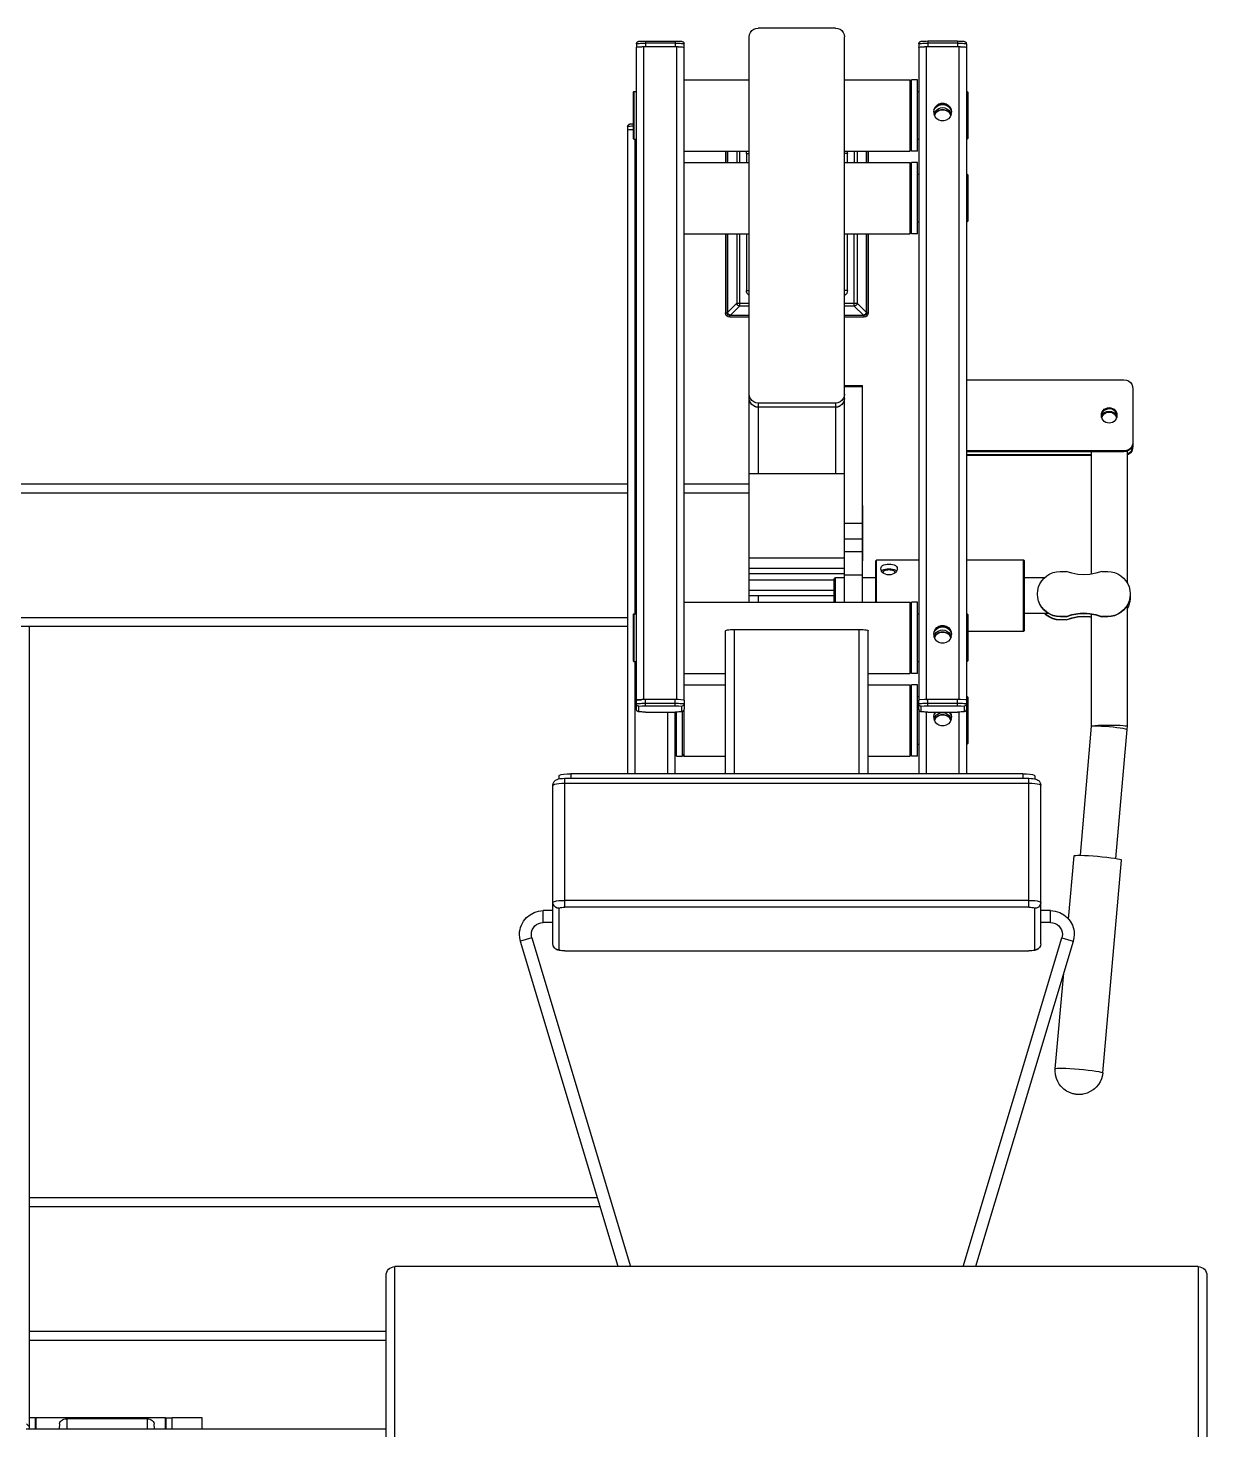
# Model space of a CAD drawing. Header units: millimetres. Extents: x 29224 to 62779, y 35576 to 54938.
# Drawn here: x 50189 to 50804, y 45287 to 46018 of the extents above; entities that cross this region are included whole.
import ezdxf

# ---------------------------------------------------------------- set-up
doc = ezdxf.new("R2010")
doc.units = ezdxf.units.MM

# ---------------------------------------------------------------- blocks, each defined once
blk = doc.blocks.new('A$C72363A16')
for points in [[(730.48, 930.94), (730.61, 931.9), (731, 932.84), (731.61, 933.62), (732.42, 934.24), (733.36, 934.61), (734.36, 934.74)], [(767.99, 934.74), (734.36, 934.74)], [(767.99, 934.74), (769, 934.61), (769.93, 934.24), (770.74, 933.62), (771.35, 932.84), (771.74, 931.9), (771.87, 930.94)], [(681.29, 926.35), (681.37, 926.4), (681.61, 926.46), (681.99, 926.51), (682.51, 926.54), (683.12, 926.56), (683.8, 926.59)], [(681.39, 927.86), (681.43, 928.12), (681.51, 928.33), (681.6, 928.49), (681.76, 928.64), (681.87, 928.75), (682.03, 928.83), (682.15, 928.88), (682.28, 928.9), (682.42, 928.96), (682.58, 928.98), (682.76, 928.98), (682.99, 929.01), (683.28, 929.04), (683.66, 929.06), (684.11, 929.09), (684.66, 929.09), (685.27, 929.09)], [(681.39, 927.86), (681.47, 927.92), (681.69, 927.97), (682.04, 928.02), (682.54, 928.05), (683.12, 928.1), (683.79, 928.12), (684.52, 928.12), (685.27, 928.12)], [(681.39, 927.86), (681.39, 926.43)], [(684.52, 926.59), (683.8, 926.59)], [(684.52, 926.59), (684.52, 642.73)], [(698.76, 926.59), (684.52, 926.59)], [(685.27, 929.09), (698.21, 929.09)], [(685.27, 929.09), (685.27, 926.59)], [(698.21, 928.12), (685.27, 928.12)], [(698.21, 929.09), (698.81, 929.09), (699.4, 929.09), (699.92, 929.06), (700.35, 929.04), (700.68, 929.01), (700.92, 928.98), (701.13, 928.93), (701.31, 928.88), (701.51, 928.8), (701.69, 928.7), (701.82, 928.57), (701.95, 928.38), (702.06, 928.12), (702.09, 927.86)], [(698.21, 929.09), (698.21, 926.59)], [(698.21, 928.12), (698.97, 928.12), (699.7, 928.12), (700.36, 928.1), (700.95, 928.05), (701.43, 928.02), (701.8, 927.97), (702.02, 927.92), (702.09, 927.86)], [(698.76, 926.59), (698.76, 642.73)], [(699.48, 926.59), (698.76, 926.59)], [(699.48, 926.59), (700.15, 926.56), (700.77, 926.54), (701.29, 926.51), (701.67, 926.46), (701.91, 926.4), (701.99, 926.35)], [(702.09, 923.96), (702.09, 927.86)], [(730.48, 685.18), (730.48, 930.94)], [(771.87, 685.18), (771.87, 930.94)], [(804.18, 927.86), (804.22, 928.15), (804.3, 928.36), (804.39, 928.49), (804.53, 928.64), (804.65, 928.75), (804.8, 928.83), (804.93, 928.88), (805.06, 928.93), (805.21, 928.96), (805.35, 928.98), (805.55, 929.01), (805.77, 929.04), (806.07, 929.04), (806.43, 929.06), (806.9, 929.09), (807.45, 929.09), (808.06, 929.11)], [(804.18, 927.86), (804.26, 927.92), (804.48, 927.97), (804.83, 928.02), (805.31, 928.07), (805.9, 928.1), (806.57, 928.12), (807.3, 928.12), (808.06, 928.15)], [(804.18, 927.86), (804.18, 926.35)], [(804.18, 926.35), (804.26, 926.4), (804.49, 926.46), (804.88, 926.51), (805.39, 926.54), (806, 926.56), (806.69, 926.59)], [(807.41, 926.59), (806.69, 926.59)], [(807.41, 926.59), (807.41, 642.73)], [(821.64, 926.59), (807.41, 926.59)], [(808.06, 929.11), (820.99, 929.11)], [(808.06, 929.11), (808.06, 926.59)], [(820.99, 928.15), (808.06, 928.15)], [(820.99, 929.11), (820.99, 926.59)], [(820.99, 929.11), (821.6, 929.09), (822.19, 929.09), (822.71, 929.06), (823.14, 929.04), (823.46, 929.01), (823.71, 928.98), (823.92, 928.93), (824.1, 928.9), (824.3, 928.8), (824.46, 928.7), (824.61, 928.57), (824.74, 928.38), (824.84, 928.12), (824.87, 927.86)], [(820.99, 928.15), (821.76, 928.12), (822.47, 928.12), (823.15, 928.1), (823.74, 928.07), (824.22, 928.02), (824.58, 927.97), (824.8, 927.92), (824.87, 927.86)], [(821.64, 926.59), (820.99, 926.59)], [(821.64, 926.59), (821.64, 642.73)], [(822.36, 926.59), (821.64, 926.59)], [(822.36, 926.59), (823.05, 926.56), (823.66, 926.54), (824.17, 926.51), (824.56, 926.46), (824.79, 926.4), (824.87, 926.35)], [(824.87, 927.86), (824.87, 926.35)], [(681.29, 926.35), (681.29, 640.1)], [(702.09, 926.33), (701.96, 926.38)], [(701.99, 926.35), (701.99, 642.5)], [(701.99, 923.9), (702.09, 923.96)], [(804.18, 926.35), (804.18, 642.5)], [(824.87, 926.35), (824.87, 642.5)], [(702.02, 912.29), (730.48, 912.29)], [(771.87, 912.29), (800.32, 912.29)], [(800.32, 912.29), (800.32, 881.25)], [(800.32, 912.29), (800.97, 911.64)], [(800.97, 881.25), (800.97, 912.29)], [(803.55, 912.29), (800.97, 912.29)], [(803.55, 881.25), (803.55, 912.29)], [(680.01, 906.8), (680.32, 907.11)], [(680.01, 906.8), (680.01, 886.74)], [(680.32, 907.11), (680.32, 886.43)], [(680.32, 907.11), (681.29, 907.11)], [(803.55, 907.11), (804.18, 907.11)], [(824.87, 907.11), (825.21, 907.11)], [(825.21, 907.11), (825.21, 886.43)], [(825.21, 907.11), (825.52, 906.8)], [(825.52, 906.8), (825.52, 886.74)], [(810.65, 898.2), (810.81, 899.3), (811.26, 900.29), (811.99, 901.12), (812.92, 901.72), (813.97, 902.03), (815.08, 902.03), (816.13, 901.72), (817.07, 901.12), (817.78, 900.29), (818.24, 899.3), (818.41, 898.2)], [(810.65, 898.2), (810.81, 897.11)], [(811.21, 898.36), (810.75, 897.47)], [(810.78, 898.96), (811.21, 899.76), (811.85, 900.47), (812.65, 901.01), (813.58, 901.35), (814.53, 901.46)], [(810.81, 899.11), (811.26, 900.13), (811.99, 900.96), (812.92, 901.56), (813.97, 901.87), (815.08, 901.87), (816.13, 901.56), (817.07, 900.96), (817.78, 900.13), (818.24, 899.11)], [(818.24, 897.11), (817.78, 896.12), (817.07, 895.29), (816.13, 894.69), (815.08, 894.37), (813.97, 894.37), (812.92, 894.69), (811.99, 895.29), (811.26, 896.12), (810.81, 897.11)], [(811.26, 897.58), (810.92, 896.85)], [(811.3, 897.45), (810.96, 896.77)], [(811.85, 899.09), (811.21, 898.36)], [(811.3, 897.63), (811.99, 898.41), (812.92, 899.01), (813.97, 899.32), (815.08, 899.32), (816.13, 899.01), (817.07, 898.41), (817.75, 897.63)], [(811.3, 897.45), (811.99, 898.25), (812.92, 898.83), (813.97, 899.14), (815.08, 899.14), (816.13, 898.83), (817.07, 898.25), (817.75, 897.45)], [(811.85, 899.09), (812.65, 899.66), (813.58, 900), (814.53, 900.13)], [(814.53, 901.46), (815.48, 901.35), (816.4, 901.01), (817.2, 900.47), (817.85, 899.74), (818.28, 898.93)], [(814.53, 900.13), (815.48, 900), (816.4, 899.66), (817.21, 899.09), (817.85, 898.33), (818.29, 897.47)], [(818.08, 896.77), (817.75, 897.45)], [(818.12, 896.85), (817.78, 897.58)], [(818.24, 897.11), (818.41, 898.2)], [(677.46, 890.44), (677.54, 890.47), (677.78, 890.52), (678.16, 890.57), (678.68, 890.6), (679.3, 890.62), (679.97, 890.65)], [(677.46, 890.44), (677.46, 610.49)], [(677.56, 891.93), (677.6, 892.19), (677.68, 892.42), (677.77, 892.55), (677.93, 892.71), (678.05, 892.81), (678.2, 892.89), (678.32, 892.94), (678.45, 892.99), (678.59, 893.02), (678.75, 893.05), (678.93, 893.07), (679.17, 893.07), (679.45, 893.1), (679.83, 893.12), (680.01, 893.12)], [(677.56, 891.93), (677.64, 891.98), (677.86, 892.03), (678.21, 892.08), (678.71, 892.11), (679.3, 892.16), (679.96, 892.19), (680.01, 892.19)], [(677.56, 891.93), (677.56, 890.49)], [(680.01, 886.72), (680.3, 886.43)], [(680.32, 886.4), (681.29, 886.4)], [(680.69, 886.4), (680.69, 680.03)], [(803.55, 886.4), (804.18, 886.4)], [(824.87, 886.4), (825.21, 886.4)], [(825.22, 886.43), (825.52, 886.72)], [(702.02, 881.25), (730.48, 881.25)], [(720.14, 881.25), (720.14, 876.35)], [(720.86, 881.25), (720.86, 876.35)], [(721.07, 876.35), (721.07, 881.25)], [(725, 881.25), (725, 876.35)], [(726.21, 881.25), (726.21, 876.35)], [(729.19, 880.16), (729.25, 880.72), (729.43, 881.25)], [(729.19, 880.16), (730.48, 880.16)], [(729.19, 880.16), (729.19, 876.35)], [(771.87, 881.25), (800.32, 881.25)], [(773.16, 880.16), (771.87, 880.16)], [(772.93, 881.25), (773.1, 880.72), (773.16, 880.16)], [(773.16, 876.35), (773.16, 880.16)], [(776.14, 881.25), (776.14, 876.35)], [(777.36, 881.25), (777.36, 876.35)], [(781.29, 881.25), (781.29, 876.35)], [(781.5, 881.25), (781.5, 876.35)], [(782.23, 881.25), (782.23, 876.35)], [(800.32, 881.25), (800.97, 881.87)], [(803.55, 881.25), (800.97, 881.25)], [(702.02, 876.35), (730.48, 876.35)], [(771.87, 876.35), (800.32, 876.35)], [(800.32, 876.35), (800.32, 845.31)], [(800.32, 876.35), (800.97, 875.7)], [(800.97, 845.31), (800.97, 876.35)], [(803.55, 876.35), (800.97, 876.35)], [(803.55, 845.31), (803.55, 876.35)], [(803.55, 871.17), (804.18, 871.17)], [(824.87, 871.17), (825.21, 871.17)], [(825.21, 871.17), (825.52, 870.86)], [(825.21, 871.17), (825.21, 850.49)], [(825.52, 870.86), (825.52, 850.81)], [(803.55, 850.47), (804.18, 850.47)], [(824.87, 850.47), (825.21, 850.47)], [(825.22, 850.49), (825.52, 850.78)], [(702.02, 845.31), (730.48, 845.31)], [(720.14, 845.31), (720.14, 810.88)], [(720.86, 845.31), (720.86, 810.88)], [(721.07, 811.17), (721.07, 845.31)], [(725, 845.31), (725, 815.1)], [(726.21, 845.31), (726.21, 813.88)], [(729.19, 845.31), (729.19, 820.68)], [(771.87, 845.31), (800.32, 845.31)], [(773.16, 820.68), (773.16, 845.31)], [(776.14, 813.88), (776.14, 845.31)], [(777.36, 845.31), (777.36, 815.1)], [(781.29, 845.31), (781.29, 811.17)], [(781.5, 845.31), (781.5, 810.88)], [(782.23, 845.31), (782.23, 810.88)], [(800.32, 845.31), (800.97, 845.94)], [(803.55, 845.31), (800.97, 845.31)], [(730.48, 818.44), (729.94, 818.84), (729.54, 819.37), (729.28, 819.99), (729.19, 820.68)], [(729.19, 820.68), (730.48, 820.68)], [(773.16, 820.68), (773.07, 819.99), (772.82, 819.37), (772.41, 818.84), (771.87, 818.44)], [(773.16, 820.68), (771.87, 820.68)], [(721.99, 809.04), (721.27, 809.18), (720.68, 809.58), (720.28, 810.17), (720.13, 810.88)], [(720.14, 810.88), (720.13, 810.88)], [(720.14, 810.88), (720.86, 810.88)], [(721.99, 809.74), (721.55, 809.83), (721.19, 810.08), (720.95, 810.44), (720.86, 810.88)], [(725, 815.1), (721.07, 811.17)], [(722.28, 809.95), (721.89, 810.02), (721.55, 810.18), (721.29, 810.44), (721.13, 810.78), (721.07, 811.17)], [(726.21, 813.88), (722.28, 809.95)], [(725, 815.1), (730.48, 815.1)], [(726.21, 813.88), (725.86, 813.98), (725.55, 814.17), (725.27, 814.43), (725.09, 814.76), (725, 815.1)], [(730.48, 813.88), (726.21, 813.88)], [(771.87, 815.1), (777.36, 815.1)], [(776.14, 813.88), (771.87, 813.88)], [(777.36, 815.1), (777.33, 814.92), (777.26, 814.76), (777.19, 814.58), (777.08, 814.43), (776.95, 814.3), (776.81, 814.17), (776.65, 814.06), (776.5, 813.98), (776.31, 813.93), (776.14, 813.88)], [(780.08, 809.95), (776.14, 813.88)], [(781.29, 811.17), (777.36, 815.1)], [(781.29, 811.17), (781.22, 810.78), (781.05, 810.44), (780.79, 810.18), (780.47, 810.02), (780.08, 809.95)], [(781.5, 810.88), (781.41, 810.44), (781.16, 810.08), (780.8, 809.83), (780.35, 809.74)], [(782.23, 810.88), (782.08, 810.17), (781.68, 809.58), (781.08, 809.18), (780.35, 809.04)], [(781.5, 810.88), (782.23, 810.88)], [(730.48, 809.74), (721.99, 809.74)], [(721.99, 809.04), (721.99, 809.74)], [(730.48, 809.04), (721.99, 809.04)], [(722.28, 809.95), (730.48, 809.95)], [(771.87, 809.95), (780.08, 809.95)], [(780.35, 809.74), (771.87, 809.74)], [(780.35, 809.04), (771.87, 809.04)], [(780.35, 809.04), (780.35, 809.74)], [(824.87, 781.82), (893.41, 781.82)], [(893.41, 781.82), (894.43, 781.69), (895.36, 781.3), (896.17, 780.68), (896.78, 779.87), (897.17, 778.93), (897.3, 777.94)], [(734.36, 771.69), (733.36, 771.82), (732.42, 772.21), (731.61, 772.81), (731, 773.62), (730.61, 774.53), (730.48, 775.52)], [(771.87, 775.52), (771.74, 774.53), (771.35, 773.62), (770.74, 772.81), (769.93, 772.21), (769, 771.82), (767.99, 771.69)], [(771.87, 779.3), (779.63, 779.3)], [(771.87, 778.93), (779.63, 778.93)], [(779.63, 685.18), (779.63, 779.3)], [(897.3, 777.94), (897.3, 754.74)], [(730.61, 772.79), (730.48, 773.7)], [(730.68, 772.6), (730.61, 772.79)], [(734.36, 769.9), (733.36, 770.03), (732.42, 770.42), (731.61, 771.01), (731, 771.82), (730.61, 772.73)], [(731.08, 771.72), (730.97, 771.87)], [(731.69, 770.96), (731.56, 771.09)], [(734.37, 769.87), (733.5, 769.97), (732.68, 770.26), (732.38, 770.44)], [(767.99, 771.69), (734.36, 771.69)], [(734.36, 771.69), (734.37, 741.12)], [(767.98, 769.87), (734.37, 769.87)], [(767.99, 771.69), (767.98, 741.12)], [(769.67, 770.26), (768.84, 769.97), (767.98, 769.87)], [(771.87, 773.72), (771.74, 772.73), (771.35, 771.82), (770.74, 771.01), (769.93, 770.42), (769, 770.03), (767.99, 769.9)], [(769.97, 770.44), (769.67, 770.26)], [(770.79, 771.09), (770.66, 770.96)], [(771.38, 771.87), (771.26, 771.72)], [(771.74, 772.79), (771.68, 772.6)], [(883.58, 766.15), (883.64, 767.08), (883.9, 767.81), (884.31, 768.44), (884.84, 768.98), (885.48, 769.37), (886.21, 769.63), (886.96, 769.71), (887.71, 769.63), (888.44, 769.37), (889.07, 768.98), (889.61, 768.44), (890.01, 767.81), (890.27, 767.08), (890.32, 766.15)], [(883.59, 766.04), (883.72, 766.87), (884.2, 767.84), (884.96, 768.62), (885.91, 769.09), (886.95, 769.27), (887.99, 769.11), (888.94, 768.62), (889.7, 767.84), (890.19, 766.87), (890.32, 766.04)], [(883.64, 766.72), (883.9, 767.45), (884.31, 768.1), (884.84, 768.62), (885.48, 769.04), (886.21, 769.27), (886.96, 769.37), (887.71, 769.27), (888.44, 769.04), (889.07, 768.62), (889.61, 768.1), (890.01, 767.45), (890.27, 766.72)], [(883.9, 766.17), (884.31, 766.82), (884.84, 767.37), (885.48, 767.76), (886.21, 768.02), (886.96, 768.1), (887.71, 768.02), (888.44, 767.76), (889.07, 767.37), (889.61, 766.82), (890.01, 766.17)], [(884.2, 766.82), (884.96, 767.55), (885.91, 768.02), (886.95, 768.18), (887.99, 768.02), (888.94, 767.55), (889.7, 766.82)], [(890.35, 766.33), (890.27, 765.57), (890.01, 764.87), (889.61, 764.22), (889.07, 763.7), (888.44, 763.28), (887.71, 763.05), (886.96, 762.94), (886.21, 763.05), (885.48, 763.28), (884.84, 763.7), (884.31, 764.22), (883.9, 764.87), (883.64, 765.57), (883.57, 766.33)], [(883.9, 766.17), (883.67, 765.52)], [(883.72, 765.89), (883.67, 765.52)], [(884.2, 766.82), (883.72, 765.89)], [(883.9, 765.83), (883.74, 765.34)], [(883.9, 765.83), (884.31, 766.46), (884.84, 767.01), (885.48, 767.4), (886.21, 767.66), (886.96, 767.73), (887.71, 767.66), (888.44, 767.4), (889.07, 767.01), (889.61, 766.46), (890.01, 765.83)], [(890.19, 765.89), (889.7, 766.82)], [(890.25, 765.52), (890.01, 766.17)], [(890.18, 765.34), (890.01, 765.83)], [(890.25, 765.52), (890.19, 765.89)], [(893.41, 750.86), (824.87, 750.86)], [(893.41, 750.49), (824.87, 750.49)], [(879.19, 750.49), (879.19, 697.27)], [(897.17, 753.72), (896.78, 752.79), (896.17, 751.98), (895.36, 751.38), (894.43, 750.99), (893.41, 750.86)], [(897.17, 753.36), (896.78, 752.42), (896.17, 751.64), (895.36, 751.01), (894.43, 750.62), (893.41, 750.49)], [(893.41, 750.86), (893.41, 750.49)], [(897.17, 752.11), (896.78, 751.17), (896.17, 750.36), (895.36, 749.74), (894.73, 749.48)], [(897.17, 751.74), (896.78, 750.81), (896.17, 750), (895.36, 749.37), (894.73, 749.11)], [(894.73, 750.75), (894.73, 693.7)], [(897.3, 754.74), (897.17, 753.36)], [(897.3, 753.1), (897.17, 751.74)], [(897.3, 754.37), (897.3, 753.1)], [(879.19, 749.22), (824.87, 749.22)], [(879.19, 748.88), (824.87, 748.88)], [(730.48, 741.12), (771.87, 741.12)], [(225.22, 732.71), (677.46, 732.71)], [(253.05, 736.59), (677.46, 736.59)], [(701.99, 736.59), (730.48, 736.59)], [(701.99, 732.71), (730.48, 732.71)], [(779.84, 727.21), (779.63, 727.21)], [(779.84, 726.43), (779.63, 726.43)], [(779.84, 703.15), (779.84, 727.21)], [(771.87, 719.43), (779.63, 719.43)], [(779.63, 716.93), (779.84, 716.93)], [(779.63, 715.21), (779.84, 715.21)], [(771.87, 712.68), (779.63, 712.68)], [(771.87, 707.16), (779.63, 707.16)], [(771.87, 704.19), (730.48, 704.19)], [(779.63, 703.15), (779.84, 703.15)], [(785.83, 703.44), (785.43, 703.05)], [(785.43, 685.18), (785.43, 703.05)], [(804.18, 703.44), (785.83, 703.44)], [(785.83, 685.18), (785.83, 703.44)], [(787.68, 699.63), (787.77, 700.13), (788.03, 700.6), (788.46, 700.99), (789.01, 701.28), (789.69, 701.48), (790.45, 701.61), (791.24, 701.67)], [(791.24, 701.67), (792.03, 701.61), (792.78, 701.48), (793.46, 701.28), (794.02, 700.99), (794.44, 700.6), (794.71, 700.13), (794.8, 699.63)], [(849.69, 703.44), (824.87, 703.44)], [(849.69, 672.4), (849.69, 703.44)], [(850.09, 703.05), (849.69, 703.44)], [(850.09, 672.81), (850.09, 703.05)], [(771.87, 699.69), (730.48, 699.69)], [(771.87, 697.4), (730.48, 697.4)], [(767.32, 695.05), (767.37, 695.29), (767.5, 695.49), (767.71, 695.63), (767.95, 695.68)], [(767.32, 685.18), (767.32, 695)], [(771.87, 695.68), (767.95, 695.68)], [(767.95, 685.18), (767.95, 695.68)], [(771.87, 696.93), (779.63, 696.93)], [(785.43, 695.68), (779.63, 695.68)], [(788.03, 698.57), (787.77, 699.11), (787.68, 699.63)], [(788.02, 698.59), (788.03, 698.65), (788.46, 699.01), (789.01, 699.3), (789.69, 699.48), (790.45, 699.61), (791.24, 699.63)], [(791.24, 697.01), (790.45, 697.06), (789.69, 697.29), (789.01, 697.63), (788.46, 698.05), (788.03, 698.57)], [(788.53, 697.99), (788.54, 698.02), (788.7, 698.36), (788.94, 698.62), (789.3, 698.85), (789.73, 699.04), (790.21, 699.17), (790.71, 699.24), (791.24, 699.27)], [(791.24, 699.63), (792.03, 699.61), (792.78, 699.48), (793.46, 699.3), (794.02, 699.01), (794.44, 698.65), (794.46, 698.59)], [(791.24, 699.27), (791.76, 699.24), (792.26, 699.17), (792.75, 699.04), (793.18, 698.85), (793.53, 698.62), (793.79, 698.36), (793.94, 698.02), (793.94, 697.99)], [(794.44, 698.57), (794.02, 698.05), (793.46, 697.63), (792.78, 697.29), (792.03, 697.06), (791.24, 697.01)], [(794.8, 699.63), (794.71, 699.11), (794.46, 698.59)], [(858.75, 695.68), (850.09, 695.68)], [(855.79, 688.7), (855.92, 690.23), (856.27, 691.72), (856.86, 693.15), (857.67, 694.45), (858.67, 695.62), (859.84, 696.61), (861.16, 697.42), (862.58, 698.02), (864.07, 698.36), (865.61, 698.49)], [(865.61, 698.49), (868.2, 698.49)], [(883.72, 698.49), (881.21, 697.66), (878.61, 697.16), (875.96, 696.98), (873.32, 697.16), (870.71, 697.66), (868.2, 698.49)], [(883.72, 698.49), (886.31, 698.49)], [(886.31, 698.49), (887.85, 698.36), (889.35, 698.02), (890.77, 697.42), (892.08, 696.61), (893.25, 695.62), (894.26, 694.45), (895.06, 693.15), (895.65, 691.72), (896.01, 690.23), (896.13, 688.7)], [(767.32, 694.63), (730.48, 694.63)], [(767.32, 690.13), (730.48, 690.13)], [(702.02, 685.18), (800.32, 685.18)], [(767.32, 687.81), (730.48, 687.81)], [(734.37, 687.81), (734.37, 685.18)], [(800.32, 685.18), (800.32, 654.14)], [(800.32, 685.18), (800.97, 684.56)], [(800.97, 654.14), (800.97, 685.18)], [(803.55, 685.18), (800.97, 685.18)], [(803.55, 654.14), (803.55, 685.18)], [(855.92, 687.03), (855.79, 688.7)], [(856.27, 685.52), (855.92, 687.16)], [(856.86, 684.11), (856.27, 685.68)], [(857.67, 682.81), (856.86, 684.24)], [(865.61, 678.91), (864.07, 679.01), (862.58, 679.37), (861.16, 679.97), (859.84, 680.78), (858.67, 681.77), (857.67, 682.94)], [(865.61, 678.78), (864.07, 678.88), (862.58, 679.24), (861.16, 679.84), (859.84, 680.62), (858.67, 681.64), (857.67, 682.81)], [(894.26, 682.94), (893.25, 681.77), (892.08, 680.78), (890.77, 679.97), (889.35, 679.37), (887.85, 679.01), (886.31, 678.91)], [(894.26, 682.81), (893.25, 681.64), (892.08, 680.62), (890.77, 679.84), (889.35, 679.24), (887.85, 678.88), (886.31, 678.78)], [(895.06, 684.24), (894.26, 682.81)], [(894.73, 683.57), (894.73, 631.15)], [(895.3, 683.36), (894.73, 682.13)], [(895.65, 685.68), (895.06, 684.11)], [(895.83, 684.9), (895.3, 683.23)], [(896.01, 687.16), (895.65, 685.52)], [(896.09, 686.48), (895.83, 684.77)], [(896.13, 688.7), (896.01, 687.03)], [(896.09, 688.12), (896.13, 687.29)], [(896.13, 687.29), (896.09, 686.35)], [(225.22, 678.39), (677.46, 678.39)], [(680.01, 679.71), (680.32, 680.03)], [(680.01, 679.71), (680.01, 659.66)], [(680.32, 680.03), (680.32, 659.35)], [(680.32, 680.03), (681.29, 680.03)], [(803.55, 680.03), (804.18, 680.03)], [(824.87, 680.03), (825.21, 680.03)], [(825.21, 680.03), (825.21, 659.35)], [(825.21, 680.03), (825.52, 679.71)], [(825.52, 679.71), (825.52, 659.66)], [(860.61, 680.16), (850.09, 680.16)], [(865.61, 677.37), (864, 677.5), (862.43, 677.89), (860.95, 678.54), (859.58, 679.43), (858.79, 680.16)], [(865.61, 677.5), (864, 677.63), (862.43, 678.02), (860.95, 678.67), (859.58, 679.56), (858.93, 680.16)], [(868.2, 678.91), (865.61, 678.91)], [(865.61, 678.91), (865.61, 678.78)], [(868.2, 678.78), (865.61, 678.78)], [(868.2, 677.5), (865.61, 677.5)], [(865.61, 677.37), (865.61, 677.5)], [(868.2, 677.37), (865.61, 677.37)], [(868.2, 678.91), (870.71, 679.74), (873.32, 680.23), (875.96, 680.42), (878.61, 680.23), (881.21, 679.74), (883.72, 678.91)], [(868.2, 678.78), (870.71, 679.61), (873.32, 680.1), (875.96, 680.26), (878.61, 680.1), (881.21, 679.61), (883.72, 678.78)], [(868.2, 677.5), (870.71, 678.33), (873.32, 678.83), (875.96, 679.01), (878.61, 678.83), (879.19, 678.72)], [(868.2, 678.78), (868.2, 678.91)], [(868.2, 677.37), (870.71, 678.2), (873.32, 678.7), (875.96, 678.88), (878.61, 678.7), (879.19, 678.59)], [(868.2, 677.37), (868.2, 677.5)], [(875.32, 680.16), (874.33, 680.16)], [(875.39, 680.23), (875.32, 680.18)], [(879.19, 680), (879.19, 631.15)], [(886.31, 678.91), (883.72, 678.91)], [(883.72, 678.78), (883.72, 678.91)], [(886.31, 678.78), (883.72, 678.78)], [(886.31, 678.91), (886.31, 678.78)], [(677.46, 674.51), (253.15, 674.51)], [(417.47, 330.45), (417.47, 674.51)], [(720.12, 672.6), (720.21, 672.76), (720.51, 672.89), (720.96, 673.02), (721.57, 673.12), (722.32, 673.2), (723.14, 673.25), (724.01, 673.28)], [(720.12, 610.49), (720.12, 672.6)], [(724.01, 673.28), (778.31, 673.28)], [(724.01, 610.49), (724.01, 673.28)], [(778.31, 610.49), (778.31, 673.28)], [(778.31, 673.28), (779.18, 673.25), (780, 673.2), (780.74, 673.12), (781.35, 673.02), (781.81, 672.89), (782.09, 672.76), (782.2, 672.6)], [(782.2, 610.49), (782.2, 672.6)], [(810.65, 671.12), (810.81, 672.21), (811.26, 673.2), (811.99, 674.04), (812.92, 674.63), (813.97, 674.95), (815.08, 674.95), (816.13, 674.63), (817.07, 674.04), (817.78, 673.2), (818.24, 672.21), (818.41, 671.12)], [(810.65, 671.12), (810.81, 670.03)], [(810.75, 670.39), (811.21, 671.25), (811.85, 672.01), (812.65, 672.55), (813.58, 672.92), (814.53, 673.02)], [(810.78, 671.85), (811.21, 672.66), (811.85, 673.36), (812.65, 673.91), (813.58, 674.24), (814.53, 674.35)], [(810.81, 672.03), (811.26, 673.05), (811.99, 673.85), (812.92, 674.45), (813.97, 674.77), (815.08, 674.77), (816.13, 674.45), (817.07, 673.85), (817.78, 673.05), (818.24, 672.03)], [(811.26, 670.49), (810.92, 669.77)], [(811.3, 670.55), (811.99, 671.33), (812.92, 671.93), (813.97, 672.24), (815.08, 672.24), (816.13, 671.93), (817.07, 671.33), (817.75, 670.55)], [(811.3, 670.36), (811.99, 671.15), (812.92, 671.74), (813.97, 672.06), (815.08, 672.06), (816.13, 671.74), (817.07, 671.15), (817.75, 670.36)], [(814.53, 674.35), (815.48, 674.24), (816.4, 673.91), (817.2, 673.36), (817.85, 672.66), (818.28, 671.85)], [(814.53, 673.02), (815.48, 672.92), (816.4, 672.55), (817.21, 671.98), (817.85, 671.25)], [(818.12, 669.77), (817.78, 670.49)], [(818.29, 670.36), (817.85, 671.25)], [(818.24, 670.03), (818.41, 671.12)], [(849.69, 672.4), (825.52, 672.4)], [(850.09, 672.81), (849.69, 672.4)], [(818.24, 670.03), (817.78, 669.01), (817.07, 668.18), (816.13, 667.6), (815.08, 667.29), (813.97, 667.29), (812.92, 667.6), (811.99, 668.18), (811.26, 669.01), (810.81, 670.03)], [(811.3, 670.36), (810.96, 669.66)], [(818.08, 669.66), (817.75, 670.36)], [(680.01, 659.63), (680.3, 659.32)], [(680.32, 659.32), (681.29, 659.32)], [(680.69, 659.32), (680.69, 610.49)], [(803.55, 659.32), (804.18, 659.32)], [(824.87, 659.32), (825.21, 659.32)], [(825.22, 659.32), (825.52, 659.63)], [(702.02, 654.14), (720.12, 654.14)], [(782.2, 654.14), (800.32, 654.14)], [(800.32, 654.14), (800.97, 654.79)], [(803.55, 654.14), (800.97, 654.14)], [(702.02, 649.24), (720.12, 649.24)], [(782.2, 649.24), (800.32, 649.24)], [(800.32, 649.24), (800.32, 618.2)], [(800.32, 649.24), (800.97, 648.62)], [(800.97, 618.2), (800.97, 649.24)], [(803.55, 649.24), (800.97, 649.24)], [(803.55, 618.2), (803.55, 649.24)], [(681.61, 642.6), (681.29, 642.5)], [(681.29, 640.1), (681.39, 640.05)], [(681.39, 642.45), (681.5, 642.5), (681.78, 642.58), (682.24, 642.63), (682.85, 642.66), (683.59, 642.68)], [(681.39, 638.57), (681.39, 642.45)], [(681.39, 640.91), (681.47, 640.96), (681.69, 641.01), (682.04, 641.04), (682.54, 641.09), (683.12, 641.12), (683.79, 641.15), (684.52, 641.17), (685.27, 641.17)], [(682.43, 639.87), (682.16, 639.9), (681.91, 640), (681.69, 640.18), (681.53, 640.39), (681.43, 640.62), (681.39, 640.91)], [(683.8, 642.73), (681.61, 642.6)], [(682.43, 639.87), (683.7, 640.03)], [(683.7, 640.03), (683.77, 640.03)], [(683.77, 640.03), (685.27, 640.08)], [(684.52, 642.73), (683.8, 642.73)], [(698.76, 642.73), (684.52, 642.73)], [(685.27, 640.08), (685.27, 642.73)], [(685.27, 641.17), (698.21, 641.17)], [(685.27, 640.08), (698.21, 640.08)], [(698.21, 640.08), (698.21, 642.73)], [(698.21, 641.17), (698.97, 641.17), (699.7, 641.15), (700.36, 641.12), (700.95, 641.09), (701.43, 641.04), (701.8, 641.01), (702.02, 640.96), (702.09, 640.91)], [(698.21, 640.08), (699.3, 640.05)], [(699.48, 642.73), (698.76, 642.73)], [(699.3, 640.05), (699.79, 640.03)], [(701.91, 642.55), (699.48, 642.73)], [(699.79, 640.03), (701.05, 639.87)], [(701.05, 639.87), (701.78, 640.18)], [(701.78, 640.18), (701.95, 640.39)], [(701.95, 640.39), (702.09, 640.91)], [(701.99, 642.5), (702.09, 642.45)], [(702.09, 642.45), (702.09, 638.57)], [(803.55, 644.09), (804.18, 644.09)], [(804.49, 642.6), (804.18, 642.5)], [(804.18, 642.45), (804.27, 642.53)], [(804.18, 638.57), (804.18, 642.45)], [(804.18, 640.91), (804.26, 640.96), (804.48, 641.01), (804.83, 641.07), (805.31, 641.09), (805.9, 641.15), (806.57, 641.17), (807.3, 641.17), (808.06, 641.17)], [(804.31, 640.39), (804.18, 640.91)], [(805.21, 639.87), (804.95, 639.92), (804.7, 640.03), (804.48, 640.18), (804.31, 640.39)], [(806.69, 642.73), (804.49, 642.6)], [(805.21, 639.87), (806.47, 640.05)], [(806.47, 640.05), (808.06, 640.08)], [(807.41, 642.73), (806.69, 642.73)], [(821.64, 642.73), (807.41, 642.73)], [(807.41, 642.73), (808.06, 642.73)], [(808.06, 640.08), (808.06, 642.73)], [(808.06, 641.17), (820.99, 641.17)], [(808.06, 640.08), (820.99, 640.08)], [(820.99, 640.08), (820.99, 642.73)], [(820.99, 641.17), (821.76, 641.17), (822.47, 641.17), (823.15, 641.15), (823.74, 641.09), (824.22, 641.07), (824.58, 641.01), (824.8, 640.96), (824.87, 640.91)], [(820.99, 640.08), (822.58, 640.05)], [(822.36, 642.73), (821.64, 642.73)], [(824.56, 642.6), (822.36, 642.73)], [(822.58, 640.05), (823.84, 639.87)], [(824.74, 640.39), (824.57, 640.18), (824.36, 640.03), (824.1, 639.92), (823.84, 639.87)], [(824.87, 642.5), (824.56, 642.6)], [(824.74, 640.39), (824.87, 640.91)], [(824.87, 644.09), (825.21, 644.09)], [(824.87, 642.45), (824.87, 638.57)], [(825.21, 644.09), (825.52, 643.78)], [(825.21, 644.09), (825.21, 623.41)], [(825.52, 643.78), (825.52, 623.72)], [(682.42, 637.47), (682.28, 637.5), (682.15, 637.53), (682.03, 637.58), (681.87, 637.68), (681.76, 637.76), (681.6, 637.92), (681.51, 638.07), (681.43, 638.28), (681.39, 638.57)], [(682.43, 637.53), (682.16, 637.55), (681.91, 637.66), (681.69, 637.84), (681.53, 638.05), (681.43, 638.28)], [(685.27, 637.32), (682.42, 637.47)], [(682.43, 637.53), (682.43, 639.87)], [(685.27, 637.32), (684.73, 637.32), (684.18, 637.34), (683.7, 637.37), (683.27, 637.4), (682.9, 637.42), (682.64, 637.45), (682.49, 637.47), (682.43, 637.53)], [(685.27, 637.32), (698.21, 637.32)], [(694.93, 637.32), (694.93, 610.49)], [(698.16, 637.32), (698.16, 610.49)], [(701.05, 637.53), (701, 637.47), (700.83, 637.45), (700.57, 637.42), (700.22, 637.4), (699.79, 637.37), (699.3, 637.34), (698.76, 637.32), (698.21, 637.32)], [(701.07, 637.47), (698.21, 637.32)], [(698.77, 618.2), (698.77, 637.32)], [(701.05, 639.87), (701.05, 637.53)], [(702.06, 638.28), (701.95, 638.05), (701.78, 637.84), (701.57, 637.66), (701.33, 637.55), (701.05, 637.53)], [(701.51, 637.6), (701.31, 637.53), (701.13, 637.47)], [(701.37, 618.2), (701.37, 637.55)], [(702.09, 638.57), (702.06, 638.28), (701.95, 638.05), (701.82, 637.86), (701.69, 637.73), (701.51, 637.6)], [(702.02, 638.18), (702.02, 618.2)], [(804.18, 638.57), (804.18, 610.49)], [(805.21, 637.47), (805.06, 637.5), (804.93, 637.55), (804.8, 637.6), (804.65, 637.68), (804.53, 637.79), (804.39, 637.94), (804.3, 638.07), (804.22, 638.28), (804.18, 638.57)], [(805.21, 637.53), (804.95, 637.58), (804.7, 637.66), (804.48, 637.84), (804.31, 638.05), (804.22, 638.31)], [(805.21, 637.53), (805.21, 639.87)], [(808.06, 637.34), (807.5, 637.34), (806.96, 637.34), (806.47, 637.37), (806.05, 637.4), (805.69, 637.42), (805.43, 637.45), (805.27, 637.5), (805.21, 637.53)], [(808.06, 637.34), (805.21, 637.47)], [(807.41, 637.34), (807.41, 610.49)], [(808.06, 637.34), (820.99, 637.34)], [(810.65, 635.18), (810.81, 636.28), (811.26, 637.27), (811.31, 637.34)], [(810.65, 635.18), (810.81, 634.09)], [(811.21, 635.31), (810.75, 634.45)], [(810.78, 635.91), (811.21, 636.72), (811.76, 637.34)], [(810.81, 636.09), (811.26, 637.11), (811.46, 637.34)], [(818.24, 634.09), (817.78, 633.1), (817.07, 632.27), (816.13, 631.67), (815.08, 631.35), (813.97, 631.35), (812.92, 631.67), (811.99, 632.27), (811.26, 633.1), (810.81, 634.09)], [(811.26, 634.56), (810.92, 633.83)], [(811.3, 634.43), (810.96, 633.72)], [(811.21, 635.31), (811.85, 636.07), (812.65, 636.61), (813.58, 636.98), (814.53, 637.11)], [(811.3, 634.61), (811.99, 635.39), (812.92, 635.99), (813.97, 636.3), (815.08, 636.3), (816.13, 635.99), (817.07, 635.39), (817.75, 634.61)], [(811.3, 634.43), (811.99, 635.21), (812.92, 635.81), (813.97, 636.12), (815.08, 636.12), (816.13, 635.81), (817.07, 635.21), (817.75, 634.43)], [(814.53, 637.11), (815.48, 636.98), (816.4, 636.61), (817.21, 636.04), (817.85, 635.31), (818.29, 634.45)], [(817.3, 637.34), (817.85, 636.72), (818.28, 635.91)], [(817.59, 637.34), (817.78, 637.11), (818.24, 636.09)], [(817.73, 637.34), (817.78, 637.27), (818.24, 636.28), (818.41, 635.18)], [(818.08, 633.72), (817.75, 634.43)], [(818.12, 633.83), (817.78, 634.56)], [(818.24, 634.09), (818.41, 635.18)], [(823.84, 637.53), (823.79, 637.5), (823.62, 637.45), (823.36, 637.42), (823.01, 637.4), (822.58, 637.37), (822.08, 637.34), (821.55, 637.34), (820.99, 637.34)], [(823.84, 637.47), (820.99, 637.34)], [(821.64, 637.34), (821.64, 610.49)], [(823.84, 639.87), (823.84, 637.53)], [(824.84, 638.31), (824.74, 638.05), (824.57, 637.84), (824.36, 637.66), (824.1, 637.58), (823.84, 637.53)], [(824.87, 638.57), (824.84, 638.31), (824.74, 638.05), (824.61, 637.86), (824.46, 637.73), (824.3, 637.63), (824.1, 637.55), (823.92, 637.5)], [(824.87, 638.57), (824.87, 610.49)], [(879.19, 631.15), (874.28, 575.07)], [(879.19, 631.15), (879.39, 631.28), (879.96, 631.38)], [(879.39, 631.25), (879.19, 631.15)], [(879.39, 631.25), (880.9, 631.48), (882.12, 631.59), (883.59, 631.64), (885.23, 631.69), (886.96, 631.69), (888.68, 631.69), (890.32, 631.64), (891.8, 631.59), (893.02, 631.48), (893.94, 631.38), (894.52, 631.28), (894.73, 631.15)], [(879.96, 631.33), (880.88, 631.35), (882.11, 631.33), (883.58, 631.25), (885.21, 631.15), (886.93, 631.01), (888.64, 630.86), (890.28, 630.68), (891.76, 630.47), (892.97, 630.29), (893.89, 630.1), (894.46, 629.95), (894.66, 629.79)], [(894.66, 629.79), (889.74, 573.72)], [(894.73, 631.15), (894.66, 629.79)], [(698.16, 623.39), (698.77, 623.39)], [(803.55, 623.39), (804.18, 623.39)], [(824.87, 623.39), (825.21, 623.39)], [(825.22, 623.41), (825.52, 623.7)], [(698.77, 618.2), (701.37, 618.2)], [(701.37, 618.85), (702.02, 618.2)], [(702.02, 618.2), (720.12, 618.2)], [(782.2, 618.2), (800.32, 618.2)], [(800.32, 618.2), (800.97, 618.85)], [(803.55, 618.2), (800.97, 618.2)], [(647.68, 609.58), (647.93, 609.87), (648.67, 610.13), (649.82, 610.31), (651.26, 610.44), (652.85, 610.49)], [(647.68, 609.58), (647.68, 608.31)], [(849.46, 610.49), (652.85, 610.49)], [(652.85, 610.49), (652.85, 608.54)], [(849.46, 610.49), (851.05, 610.44), (852.5, 610.31), (853.64, 610.13), (854.37, 609.87), (854.63, 609.58)], [(849.46, 610.49), (849.46, 608.54)], [(854.63, 609.58), (854.63, 608.31)], [(645.09, 605.49), (645.22, 606.33), (645.64, 607.11), (646.24, 607.71), (646.87, 608.05), (647.52, 608.28), (648.29, 608.41), (649.23, 608.51), (650.27, 608.54)], [(645.09, 605.49), (645.27, 605.73), (645.79, 605.96), (646.61, 606.15), (647.68, 606.28), (648.93, 606.38), (650.27, 606.41)], [(645.09, 536.53), (645.09, 605.49)], [(650.27, 608.54), (852.04, 608.54)], [(650.27, 552.47), (650.27, 608.54)], [(650.27, 606.41), (852.04, 606.41)], [(852.04, 608.54), (853.01, 608.51), (853.83, 608.44), (854.49, 608.33), (855.04, 608.2), (855.55, 608.02), (856, 607.76), (856.46, 607.37), (856.87, 606.82), (857.12, 606.22), (857.23, 605.49)], [(852.04, 552.47), (852.04, 608.54)], [(852.04, 606.41), (853.38, 606.38), (854.63, 606.28), (855.7, 606.15), (856.52, 605.96), (857.04, 605.73), (857.23, 605.49)], [(857.23, 536.53), (857.23, 605.49)], [(869.26, 547.34), (871.67, 574.82)], [(871.67, 574.82), (871.86, 574.95), (872.45, 575.03), (873.4, 575.07), (874.67, 575.07), (876.24, 575.02), (878.02, 574.93), (879.96, 574.81), (881.96, 574.64), (883.98, 574.46), (885.91, 574.25), (887.69, 574.02), (889.26, 573.79), (890.53, 573.57), (891.5, 573.37), (892.08, 573.18), (892.28, 573.03)], [(884.15, 480.47), (892.28, 573.01)], [(645.09, 554.56), (645.27, 554.8), (645.79, 555.01), (646.61, 555.2), (647.68, 555.34), (648.93, 555.42), (650.27, 555.46)], [(852.04, 555.46), (650.27, 555.46)], [(852.04, 555.46), (853.38, 555.42), (854.63, 555.34), (855.7, 555.2), (856.52, 555.01), (857.04, 554.8), (857.23, 554.56)], [(630.99, 537.69), (630.65, 539.15), (630.55, 540.66), (630.6, 541.72), (630.76, 542.74), (631.01, 543.73), (631.36, 544.68), (632.31, 546.44), (633.58, 547.97), (635.11, 549.23), (636.87, 550.18), (637.82, 550.53), (638.81, 550.79), (639.84, 550.94), (640.9, 551)], [(640.9, 545.83), (640.9, 551)], [(645.09, 551), (640.9, 551)], [(647.68, 552.01), (646.89, 552.14), (646.16, 552.49), (645.58, 553.06), (645.22, 553.77), (645.09, 554.56)], [(647.68, 552.01), (647.77, 552.13), (648.03, 552.23), (648.44, 552.34), (648.97, 552.4), (649.59, 552.45), (650.27, 552.47)], [(647.68, 552.01), (647.68, 533.98)], [(852.04, 552.47), (650.27, 552.47)], [(852.04, 552.47), (852.72, 552.45), (853.33, 552.4), (853.88, 552.34), (854.28, 552.23), (854.54, 552.13), (854.63, 552.01)], [(857.23, 554.56), (857.09, 553.77), (856.73, 553.06), (856.16, 552.49), (855.43, 552.14), (854.63, 552.01)], [(854.63, 533.98), (854.63, 552.01)], [(861.42, 551), (857.23, 551)], [(861.42, 551), (862.48, 550.94), (863.5, 550.79), (864.5, 550.53), (865.45, 550.18), (867.2, 549.23), (868.74, 547.96), (870, 546.43), (870.96, 544.68), (871.3, 543.73), (871.56, 542.74), (871.72, 541.71), (871.77, 540.66), (871.66, 539.15), (871.33, 537.69)], [(861.42, 545.83), (861.42, 551)], [(635.94, 539.17), (635.77, 539.91), (635.71, 540.66), (635.82, 541.7), (636.12, 542.67), (636.6, 543.55), (637.23, 544.32), (638, 544.95), (638.88, 545.42), (639.85, 545.72), (640.9, 545.83)], [(640.9, 545.84), (640.9, 545.83)], [(645.09, 545.84), (640.9, 545.84)], [(861.42, 545.84), (857.23, 545.84)], [(861.42, 545.83), (862.46, 545.72), (863.43, 545.42), (864.31, 544.95), (865.08, 544.32), (865.71, 543.55), (866.19, 542.67), (866.49, 541.7), (866.6, 540.66), (866.54, 539.91), (866.38, 539.17)], [(635.94, 539.17), (630.99, 537.69)], [(673.42, 396.21), (630.99, 537.65)], [(635.94, 539.17), (678.83, 396.21)], [(647.28, 533.82), (646.77, 534.02), (646.3, 534.28), (645.86, 534.65), (645.44, 535.2), (645.19, 535.79), (645.09, 536.53)], [(647.68, 533.98), (646.89, 534.11), (646.16, 534.46), (645.58, 535.03), (645.22, 535.73), (645.09, 536.53)], [(823.49, 396.21), (866.38, 539.17)], [(871.33, 537.65), (828.9, 396.21)], [(857.23, 536.53), (857.08, 535.7)], [(866.38, 539.17), (871.33, 537.69)], [(647.82, 533.69), (647.28, 533.82)], [(650.27, 533.52), (649.59, 533.55), (648.97, 533.59), (648.44, 533.67), (648.03, 533.76), (647.77, 533.86), (647.68, 533.98)], [(650.27, 533.48), (647.82, 533.69)], [(650.27, 533.48), (852.04, 533.48)], [(854.63, 533.98), (854.54, 533.86), (854.28, 533.76), (853.88, 533.67), (853.33, 533.59), (852.72, 533.55), (852.04, 533.52)], [(854.67, 533.73), (852.04, 533.48)], [(856.16, 534.46), (855.43, 534.11), (854.63, 533.98)], [(854.79, 533.76), (854.67, 533.73)], [(856.73, 535.03), (856.08, 534.33), (855.44, 533.96), (854.79, 533.76)], [(857.09, 535.73), (856.68, 534.91)], [(863.54, 482.27), (867.19, 523.83)], [(863.5, 481.37), (863.54, 482.27)], [(863.54, 482.27), (863.74, 482.4), (864.33, 482.48), (865.28, 482.53), (866.56, 482.52), (868.12, 482.48), (869.91, 482.39), (871.83, 482.26), (873.85, 482.1), (875.86, 481.91), (877.8, 481.7), (879.58, 481.48), (881.14, 481.26), (882.42, 481.02), (883.37, 480.83), (883.96, 480.63), (884.15, 480.47)], [(884.15, 480.47), (884.02, 479.5), (883.58, 477.87), (883.01, 476.54), (882.29, 475.38), (881.38, 474.28), (880.6, 473.52), (879.96, 473.03), (877.42, 471.66), (876.22, 471.31), (875.56, 471.18), (875.15, 471.11), (874.87, 471.07), (874.66, 471.06), (874.5, 471.05), (874.37, 471.05), (874.27, 471.03), (874.18, 471.03), (873.83, 471.02), (873.45, 471.03), (873.15, 471.05), (872.86, 471.07), (872.63, 471.1), (872.38, 471.13), (872.15, 471.17), (871.86, 471.22), (871.56, 471.28), (871.21, 471.37), (870.88, 471.46), (870.39, 471.62), (870.09, 471.74), (869.69, 471.91), (869.11, 472.18), (868.44, 472.56), (867.86, 472.94), (867.29, 473.38), (866.6, 473.99), (866, 474.64), (865.27, 475.59), (864.65, 476.66), (864.07, 477.97), (863.66, 479.56), (863.5, 481.37)], [(664.43, 426.17), (417.47, 426.17)], [(665.6, 422.28), (417.47, 422.28)], [(572.5, 392.33), (572.58, 393.11), (572.8, 393.84), (573.16, 394.5), (573.63, 395.07), (574.21, 395.55), (574.87, 395.91), (575.6, 396.13), (576.38, 396.21)], [(925.61, 396.21), (576.38, 396.21)], [(576.38, 304.52), (576.38, 396.21)], [(925.61, 396.21), (925.61, 304.52)], [(925.61, 396.21), (926.39, 396.13), (927.12, 395.91), (927.78, 395.55), (928.35, 395.07), (928.83, 394.5), (929.18, 393.84), (929.41, 393.11), (929.49, 392.33)], [(572.5, 307.1), (572.5, 392.32)], [(929.49, 392.32), (929.49, 307.1)], [(572.5, 367.97), (417.47, 367.97)], [(572.5, 364.08), (417.47, 364.08)], [(417.47, 325.72), (417.47, 330.45)], [(420.06, 330.45), (417.47, 330.45)], [(420.06, 325.72), (420.06, 330.45)], [(420.38, 330.45), (420.06, 330.14)], [(476.65, 330.45), (420.38, 330.45)], [(420.38, 325.72), (420.38, 330.45)], [(430.47, 327.86), (430.66, 328.38), (430.95, 328.86), (431.35, 329.28), (431.83, 329.62), (432.41, 329.88), (433.01, 330.03), (433.63, 330.08)], [(468.57, 330.08), (433.63, 330.08)], [(433.63, 330.08), (433.63, 325.72)], [(468.57, 330.08), (469.19, 330.03), (469.8, 329.88), (470.35, 329.62), (470.84, 329.28), (471.25, 328.86), (471.55, 328.38), (471.73, 327.86)], [(468.57, 330.08), (468.57, 325.72)], [(476.96, 330.14), (476.65, 330.45)], [(476.65, 325.72), (476.65, 330.45)], [(476.96, 325.72), (476.96, 330.45)], [(476.96, 330.45), (479.56, 330.45)], [(492.49, 330.45), (479.56, 330.45)], [(479.56, 325.72), (479.56, 330.4)], [(492.49, 325.72), (492.49, 330.45)], [(415.97, 325.72), (572.5, 325.72)], [(417.47, 326.56), (416.17, 327.86)], [(430.47, 327.86), (430.43, 325.72)], [(471.78, 325.72), (471.73, 327.86)]]:
    blk.add_lwpolyline(points)

msp = doc.modelspace()

# ---------------------------------------------------------------- block references
at = {"xscale": 1.2, "yscale": 1.2, "zscale": 1.2}
msp.add_blockref('A$C72363A16', (49688.5, 44896.75), dxfattribs=at)

doc.saveas('drawing.dxf')
